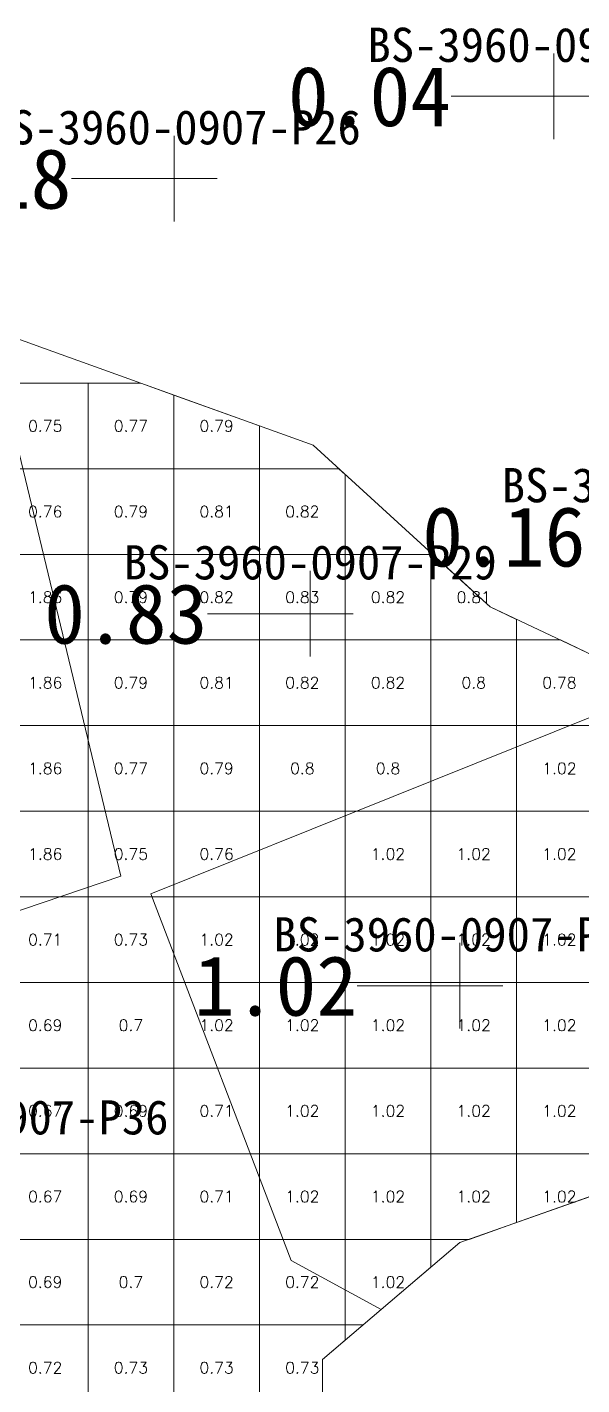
# Model space of a CAD drawing. Header units: inches. Extents: x 469987 to 470037.4, y 4349675.1 to 4349761.5.
# Drawn here: x 470015.1 to 470021.57, y 4349702 to 4349717.86 of the extents above; entities that cross this region are included whole.
import ezdxf
from ezdxf.enums import TextEntityAlignment as Align

# ---------------------------------------------------------------- set-up
doc = ezdxf.new("R2010")
doc.units = ezdxf.units.IN
doc.header["$MEASUREMENT"] = 0
for name, color, linetype, lineweight in [('0.500-1.000', 7, 'Continuous', 0), ('1.000-1.500', 7, 'Continuous', 0), ('1.500-3.000', 7, 'Continuous', 0), ('孔口文字', 7, 'Continuous', 0), ('点', 7, 'Continuous', 0), ('爆区方格网', 7, 'Continuous', 0), ('线条', 7, 'Continuous', 0), ('钻孔', 7, 'Continuous', 0)]:
    doc.layers.add(name, color=color, linetype=linetype, lineweight=lineweight)
doc.styles.add('3dmine_textStyle_1', font='txt.shx', dxfattribs={"height": 1, "bigfont": 'gbcbig.shx'})
doc.styles.add('3dmine_textStyle_3', font='simsunb.ttf', dxfattribs={"height": 1})

msp = doc.modelspace()

# ---------------------------------------------------------------- hatches: boundary and pattern name
at = {"layer": '钻孔', "linetype": 'Continuous', "lineweight": 0, "true_color": 0x808080, "extrusion": (0, 1, 0)}
for points in [[(-470022.246, 3949.741), (-470021.246, 3949.741), (-470021.246, 3960.741), (-470022.246, 3960.741)], [(-470017.815, 3949.861), (-470016.815, 3949.861), (-470016.815, 3960.861), (-470017.815, 3960.861)]]:
    msp.add_hatch(color=8, dxfattribs=at).paths.add_polyline_path(points, flags=0)
at = {"layer": '钻孔', "linetype": 'Continuous', "lineweight": 0, "true_color": 0x00ffff, "extrusion": (0, 1, 0)}
for points in [[(-470019.402, 3949.724), (-470018.402, 3949.724), (-470018.402, 3960.724), (-470019.402, 3960.724)], [(-470015.571, 3949.754), (-470014.571, 3949.754), (-470014.571, 3960.754), (-470015.571, 3960.754)]]:
    msp.add_hatch(color=4, dxfattribs=at).paths.add_polyline_path(points, flags=0)
at = {"layer": '钻孔', "linetype": 'Continuous', "lineweight": 0, "true_color": 0x0000ff, "extrusion": (0, 1, 0)}
msp.add_hatch(color=5, dxfattribs=at).paths.add_polyline_path([(-470021.149, 3949.801), (-470020.149, 3949.801), (-470020.149, 3960.801), (-470021.149, 3960.801)], flags=0)

# ---------------------------------------------------------------- linework, layer by layer
at = {"layer": '0.500-1.000', "color": 4, "linetype": 'Continuous', "lineweight": 0, "true_color": 0x00ffff}
for points in [[(470013.944, 4349714.598), (470015.301, 4349714.108), (470018.437, 4349712.976), (470020.502, 4349711.088), (470022.33, 4349710.226)], [(470013.278, 4349701.293), (470011.378, 4349706.311), (470016.19, 4349707.943), (470014.906, 4349713.287), (470009.668, 4349711.286), (470010.759, 4349706.553), (470007.445, 4349704.992), (470007.537, 4349700.267)], [(470022.198, 4349710.012), (470016.54, 4349707.737), (470018.18, 4349703.454), (470019.228, 4349702.881), (470018.543, 4349702.298), (470018.545, 4349700.452)]]:
    msp.add_lwpolyline(points, dxfattribs=at)
at = {"layer": '1.000-1.500', "color": 4, "linetype": 'Continuous', "lineweight": 0, "true_color": 0x00ffff}
msp.add_lwpolyline([(470022.677, 4349704.558), (470022.499, 4349704.495), (470020.149, 4349703.664), (470019.228, 4349702.881), (470018.18, 4349703.454), (470016.54, 4349707.737), (470022.198, 4349710.012), (470022.677, 4349704.558)], dxfattribs=at)
at = {"layer": '1.500-3.000', "color": 4, "linetype": 'Continuous', "lineweight": 0, "true_color": 0x00ffff}
msp.add_lwpolyline([(470016.19, 4349707.943), (470011.378, 4349706.311), (470010.759, 4349706.553), (470009.668, 4349711.286), (470014.906, 4349713.287), (470016.19, 4349707.943)], dxfattribs=at)
at = {"layer": '点', "color": 138, "linetype": 'Continuous', "lineweight": 0, "true_color": 0x004c4c}
for points, elevation in [([(470021.246, 4349716.553), (470021.246, 4349717.553)], 3960.741), ([(470021.746, 4349717.053), (470020.746, 4349717.053)], 3960.741), ([(470016.815, 4349715.59), (470016.815, 4349716.59)], 3960.861), ([(470017.315, 4349716.09), (470016.315, 4349716.09)], 3960.861), ([(470018.402, 4349710.509), (470018.402, 4349711.509)], 3960.724), ([(470018.902, 4349711.009), (470017.902, 4349711.009)], 3960.724), ([(470020.149, 4349706.164), (470020.149, 4349707.164)], 3960.801), ([(470020.649, 4349706.664), (470019.649, 4349706.664)], 3960.801)]:
    msp.add_lwpolyline(points, dxfattribs=dict(at, elevation=elevation))
at = {"layer": '爆区方格网', "color": 4, "linetype": 'Continuous', "lineweight": 0, "true_color": 0x00ffff}
for points, elevation in [([(470015.809, 4349712.702), (470014.809, 4349712.702), (470014.809, 4349713.702), (470015.809, 4349713.702), (470015.809, 4349712.702)], 3960.909), ([(470016.809, 4349713.563), (470016.809, 4349712.702), (470015.809, 4349712.702), (470015.809, 4349713.702), (470016.425, 4349713.702), (470016.809, 4349713.563)], 3960.909), ([(470017.809, 4349713.202), (470017.809, 4349712.702), (470016.809, 4349712.702), (470016.809, 4349713.563), (470017.809, 4349713.202)], 3960.909), ([(470015.809, 4349711.702), (470014.809, 4349711.702), (470014.809, 4349712.702), (470015.809, 4349712.702), (470015.809, 4349711.702)], 3960.909), ([(470016.809, 4349711.702), (470015.809, 4349711.702), (470015.809, 4349712.702), (470016.809, 4349712.702), (470016.809, 4349711.702)], 3960.909), ([(470017.809, 4349711.702), (470016.809, 4349711.702), (470016.809, 4349712.702), (470017.809, 4349712.702), (470017.809, 4349711.702)], 3960.909), ([(470018.809, 4349712.636), (470018.809, 4349711.702), (470017.809, 4349711.702), (470017.809, 4349712.702), (470018.736, 4349712.702), (470018.809, 4349712.636)], 3960.909), ([(470015.809, 4349710.702), (470014.809, 4349710.702), (470014.809, 4349711.702), (470015.809, 4349711.702), (470015.809, 4349710.702)], 3960.853), ([(470016.809, 4349710.702), (470015.809, 4349710.702), (470015.809, 4349711.702), (470016.809, 4349711.702), (470016.809, 4349710.702)], 3960.909), ([(470017.809, 4349710.702), (470016.809, 4349710.702), (470016.809, 4349711.702), (470017.809, 4349711.702), (470017.809, 4349710.702)], 3960.909), ([(470018.809, 4349710.702), (470017.809, 4349710.702), (470017.809, 4349711.702), (470018.809, 4349711.702), (470018.809, 4349710.702)], 3960.909), ([(470019.809, 4349710.702), (470018.809, 4349710.702), (470018.809, 4349711.702), (470019.809, 4349711.702), (470019.809, 4349710.702)], 3960.909), ([(470020.502, 4349711.088), (470020.809, 4349710.943), (470020.809, 4349710.702), (470019.809, 4349710.702), (470019.809, 4349711.702), (470019.83, 4349711.702), (470020.502, 4349711.088)], 3960.909), ([(470015.809, 4349709.702), (470014.809, 4349709.702), (470014.809, 4349710.702), (470015.809, 4349710.702), (470015.809, 4349709.702)], 3960.853), ([(470016.809, 4349709.702), (470015.809, 4349709.702), (470015.809, 4349710.702), (470016.809, 4349710.702), (470016.809, 4349709.702)], 3960.909), ([(470017.809, 4349709.702), (470016.809, 4349709.702), (470016.809, 4349710.702), (470017.809, 4349710.702), (470017.809, 4349709.702)], 3960.909), ([(470018.809, 4349709.702), (470017.809, 4349709.702), (470017.809, 4349710.702), (470018.809, 4349710.702), (470018.809, 4349709.702)], 3960.909), ([(470019.809, 4349709.702), (470018.809, 4349709.702), (470018.809, 4349710.702), (470019.809, 4349710.702), (470019.809, 4349709.702)], 3960.909), ([(470020.809, 4349709.702), (470019.809, 4349709.702), (470019.809, 4349710.702), (470020.809, 4349710.702), (470020.809, 4349709.702)], 3960.909), ([(470021.809, 4349710.472), (470021.809, 4349709.702), (470020.809, 4349709.702), (470020.809, 4349710.702), (470021.321, 4349710.702), (470021.809, 4349710.472)], 3960.909), ([(470015.809, 4349708.702), (470014.809, 4349708.702), (470014.809, 4349709.702), (470015.809, 4349709.702), (470015.809, 4349708.702)], 3960.853), ([(470016.809, 4349708.702), (470015.809, 4349708.702), (470015.809, 4349709.702), (470016.809, 4349709.702), (470016.809, 4349708.702)], 3960.909), ([(470017.809, 4349708.702), (470016.809, 4349708.702), (470016.809, 4349709.702), (470017.809, 4349709.702), (470017.809, 4349708.702)], 3960.909), ([(470018.809, 4349708.702), (470017.809, 4349708.702), (470017.809, 4349709.702), (470018.809, 4349709.702), (470018.809, 4349708.702)], 3960.909), ([(470019.809, 4349708.702), (470018.809, 4349708.702), (470018.809, 4349709.702), (470019.809, 4349709.702), (470019.809, 4349708.702)], 3960.909), ([(470021.809, 4349708.702), (470020.809, 4349708.702), (470020.809, 4349709.702), (470021.809, 4349709.702), (470021.809, 4349708.702)], 3960.801), ([(470015.809, 4349707.702), (470014.809, 4349707.702), (470014.809, 4349708.702), (470015.809, 4349708.702), (470015.809, 4349707.702)], 3960.853), ([(470016.809, 4349707.702), (470015.809, 4349707.702), (470015.809, 4349708.702), (470016.809, 4349708.702), (470016.809, 4349707.702)], 3960.909), ([(470017.809, 4349707.702), (470016.809, 4349707.702), (470016.809, 4349708.702), (470017.809, 4349708.702), (470017.809, 4349707.702)], 3960.909), ([(470019.809, 4349707.702), (470018.809, 4349707.702), (470018.809, 4349708.702), (470019.809, 4349708.702), (470019.809, 4349707.702)], 3960.801), ([(470020.809, 4349707.702), (470019.809, 4349707.702), (470019.809, 4349708.702), (470020.809, 4349708.702), (470020.809, 4349707.702)], 3960.801), ([(470021.809, 4349707.702), (470020.809, 4349707.702), (470020.809, 4349708.702), (470021.809, 4349708.702), (470021.809, 4349707.702)], 3960.801), ([(470015.809, 4349706.702), (470014.809, 4349706.702), (470014.809, 4349707.702), (470015.809, 4349707.702), (470015.809, 4349706.702)], 3960.909), ([(470016.809, 4349706.702), (470015.809, 4349706.702), (470015.809, 4349707.702), (470016.809, 4349707.702), (470016.809, 4349706.702)], 3960.909), ([(470017.809, 4349706.702), (470016.809, 4349706.702), (470016.809, 4349707.702), (470017.809, 4349707.702), (470017.809, 4349706.702)], 3960.801), ([(470018.809, 4349706.702), (470017.809, 4349706.702), (470017.809, 4349707.702), (470018.809, 4349707.702), (470018.809, 4349706.702)], 3960.801), ([(470019.809, 4349706.702), (470018.809, 4349706.702), (470018.809, 4349707.702), (470019.809, 4349707.702), (470019.809, 4349706.702)], 3960.801), ([(470020.809, 4349706.702), (470019.809, 4349706.702), (470019.809, 4349707.702), (470020.809, 4349707.702), (470020.809, 4349706.702)], 3960.801), ([(470021.809, 4349706.702), (470020.809, 4349706.702), (470020.809, 4349707.702), (470021.809, 4349707.702), (470021.809, 4349706.702)], 3960.801), ([(470015.809, 4349705.702), (470014.809, 4349705.702), (470014.809, 4349706.702), (470015.809, 4349706.702), (470015.809, 4349705.702)], 3960.909), ([(470016.809, 4349705.702), (470015.809, 4349705.702), (470015.809, 4349706.702), (470016.809, 4349706.702), (470016.809, 4349705.702)], 3960.909), ([(470017.809, 4349705.702), (470016.809, 4349705.702), (470016.809, 4349706.702), (470017.809, 4349706.702), (470017.809, 4349705.702)], 3960.801), ([(470018.809, 4349705.702), (470017.809, 4349705.702), (470017.809, 4349706.702), (470018.809, 4349706.702), (470018.809, 4349705.702)], 3960.801), ([(470019.809, 4349705.702), (470018.809, 4349705.702), (470018.809, 4349706.702), (470019.809, 4349706.702), (470019.809, 4349705.702)], 3960.801), ([(470020.809, 4349705.702), (470019.809, 4349705.702), (470019.809, 4349706.702), (470020.809, 4349706.702), (470020.809, 4349705.702)], 3960.801), ([(470021.809, 4349705.702), (470020.809, 4349705.702), (470020.809, 4349706.702), (470021.809, 4349706.702), (470021.809, 4349705.702)], 3960.801), ([(470015.809, 4349704.702), (470014.809, 4349704.702), (470014.809, 4349705.702), (470015.809, 4349705.702), (470015.809, 4349704.702)], 3960.909), ([(470016.809, 4349704.702), (470015.809, 4349704.702), (470015.809, 4349705.702), (470016.809, 4349705.702), (470016.809, 4349704.702)], 3960.909), ([(470017.809, 4349704.702), (470016.809, 4349704.702), (470016.809, 4349705.702), (470017.809, 4349705.702), (470017.809, 4349704.702)], 3960.909), ([(470018.809, 4349704.702), (470017.809, 4349704.702), (470017.809, 4349705.702), (470018.809, 4349705.702), (470018.809, 4349704.702)], 3960.801), ([(470019.809, 4349704.702), (470018.809, 4349704.702), (470018.809, 4349705.702), (470019.809, 4349705.702), (470019.809, 4349704.702)], 3960.801), ([(470020.809, 4349704.702), (470019.809, 4349704.702), (470019.809, 4349705.702), (470020.809, 4349705.702), (470020.809, 4349704.702)], 3960.801), ([(470021.809, 4349704.702), (470020.809, 4349704.702), (470020.809, 4349705.702), (470021.809, 4349705.702), (470021.809, 4349704.702)], 3960.801), ([(470015.809, 4349703.702), (470014.809, 4349703.702), (470014.809, 4349704.702), (470015.809, 4349704.702), (470015.809, 4349703.702)], 3960.909), ([(470016.809, 4349703.702), (470015.809, 4349703.702), (470015.809, 4349704.702), (470016.809, 4349704.702), (470016.809, 4349703.702)], 3960.909), ([(470017.809, 4349703.702), (470016.809, 4349703.702), (470016.809, 4349704.702), (470017.809, 4349704.702), (470017.809, 4349703.702)], 3960.909), ([(470018.809, 4349703.702), (470017.809, 4349703.702), (470017.809, 4349704.702), (470018.809, 4349704.702), (470018.809, 4349703.702)], 3960.801), ([(470019.809, 4349703.702), (470018.809, 4349703.702), (470018.809, 4349704.702), (470019.809, 4349704.702), (470019.809, 4349703.702)], 3960.801), ([(470020.809, 4349703.897), (470020.257, 4349703.702), (470019.809, 4349703.702), (470019.809, 4349704.702), (470020.809, 4349704.702), (470020.809, 4349703.897)], 3960.801), ([(470021.809, 4349704.251), (470020.809, 4349703.897), (470020.809, 4349704.702), (470021.809, 4349704.702), (470021.809, 4349704.251)], 3960.801), ([(470015.809, 4349702.702), (470014.809, 4349702.702), (470014.809, 4349703.702), (470015.809, 4349703.702), (470015.809, 4349702.702)], 3960.909), ([(470016.809, 4349702.702), (470015.809, 4349702.702), (470015.809, 4349703.702), (470016.809, 4349703.702), (470016.809, 4349702.702)], 3960.909), ([(470017.809, 4349702.702), (470016.809, 4349702.702), (470016.809, 4349703.702), (470017.809, 4349703.702), (470017.809, 4349702.702)], 3960.909), ([(470018.809, 4349702.702), (470017.809, 4349702.702), (470017.809, 4349703.702), (470018.809, 4349703.702), (470018.809, 4349702.702)], 3960.909), ([(470019.809, 4349703.375), (470019.228, 4349702.881), (470019.018, 4349702.702), (470018.809, 4349702.702), (470018.809, 4349703.702), (470019.809, 4349703.702), (470019.809, 4349703.375)], 3960.801), ([(470015.809, 4349701.702), (470014.809, 4349701.702), (470014.809, 4349702.702), (470015.809, 4349702.702), (470015.809, 4349701.702)], 3960.909), ([(470016.809, 4349701.702), (470015.809, 4349701.702), (470015.809, 4349702.702), (470016.809, 4349702.702), (470016.809, 4349701.702)], 3960.909), ([(470017.809, 4349701.702), (470016.809, 4349701.702), (470016.809, 4349702.702), (470017.809, 4349702.702), (470017.809, 4349701.702)], 3960.909), ([(470018.809, 4349702.525), (470018.543, 4349702.298), (470018.543, 4349701.702), (470017.809, 4349701.702), (470017.809, 4349702.702), (470018.809, 4349702.702), (470018.809, 4349702.525)], 3960.909)]:
    msp.add_lwpolyline(points, dxfattribs=dict(at, elevation=elevation))
at = {"layer": '线条', "color": 138, "linetype": 'Continuous', "lineweight": 0, "true_color": 0x004c4c}
for points, elevation in [([(470021.246, 4349717.053), (470021.246, 4349717.053), (470021.246, 4349717.053)], 3960.741), ([(470016.815, 4349716.09), (470016.815, 4349716.09), (470016.815, 4349716.09)], 3960.861), ([(470018.402, 4349711.009), (470018.402, 4349711.009), (470018.402, 4349711.009)], 3960.724), ([(470020.149, 4349706.664), (470020.149, 4349706.664), (470020.149, 4349706.664)], 3960.801)]:
    msp.add_lwpolyline(points, dxfattribs=dict(at, elevation=elevation))
at = {"layer": '钻孔', "color": 8, "linetype": 'Continuous', "lineweight": 0, "true_color": 0x808080}
for points, elevation in [([(470021.246, 4349717.053), (470020.046, 4349717.053)], 3960.741), ([(470021.246, 4349717.053), (470020.046, 4349717.053)], 3949.741), ([(470016.815, 4349716.09), (470015.615, 4349716.09)], 3960.861), ([(470016.815, 4349716.09), (470015.615, 4349716.09)], 3949.861)]:
    msp.add_lwpolyline(points, dxfattribs=dict(at, elevation=elevation))
at = {"layer": '钻孔', "color": 4, "linetype": 'Continuous', "lineweight": 0, "true_color": 0x00ffff}
for elevation in [3960.724, 3949.724]:
    msp.add_lwpolyline([(470018.402, 4349711.009), (470017.202, 4349711.009)], dxfattribs=dict(at, elevation=elevation))
at = {"layer": '钻孔', "color": 5, "linetype": 'Continuous', "lineweight": 0, "true_color": 0x0000ff}
for elevation in [3960.801, 3949.801]:
    msp.add_lwpolyline([(470020.149, 4349706.664), (470018.949, 4349706.664)], dxfattribs=dict(at, elevation=elevation))

# ---------------------------------------------------------------- texts
at = {"color": 4, "linetype": 'Continuous', "lineweight": 0, "true_color": 0x00ffff, "style": '3dmine_textStyle_1'}
for s, p in [('0.75', (470015.309, 4349713.202, 3960.909)), ('0.77', (470016.309, 4349713.202, 3960.909)), ('0.79', (470017.309, 4349713.202, 3960.909)), ('0.76', (470015.309, 4349712.202, 3960.909)), ('0.79', (470016.309, 4349712.202, 3960.909)), ('0.81', (470017.309, 4349712.202, 3960.909)), ('0.82', (470018.309, 4349712.202, 3960.909)), ('1.86', (470015.309, 4349711.202, 3960.853)), ('0.79', (470016.309, 4349711.202, 3960.909)), ('0.82', (470017.309, 4349711.202, 3960.909)), ('0.83', (470018.309, 4349711.202, 3960.909)), ('0.82', (470019.309, 4349711.202, 3960.909)), ('0.81', (470020.309, 4349711.202, 3960.909)), ('1.86', (470015.309, 4349710.202, 3960.853)), ('0.79', (470016.309, 4349710.202, 3960.909)), ('0.81', (470017.309, 4349710.202, 3960.909)), ('0.82', (470018.309, 4349710.202, 3960.909)), ('0.82', (470019.309, 4349710.202, 3960.909)), ('0.8', (470020.309, 4349710.202, 3960.909)), ('0.78', (470021.309, 4349710.202, 3960.909)), ('1.86', (470015.309, 4349709.202, 3960.853)), ('0.77', (470016.309, 4349709.202, 3960.909)), ('0.79', (470017.309, 4349709.202, 3960.909)), ('0.8', (470018.309, 4349709.202, 3960.909)), ('0.8', (470019.309, 4349709.202, 3960.909)), ('1.02', (470021.309, 4349709.202, 3960.801)), ('1.86', (470015.309, 4349708.202, 3960.853)), ('0.75', (470016.309, 4349708.202, 3960.909)), ('0.76', (470017.309, 4349708.202, 3960.909)), ('1.02', (470019.309, 4349708.202, 3960.801)), ('1.02', (470020.309, 4349708.202, 3960.801)), ('1.02', (470021.309, 4349708.202, 3960.801)), ('0.71', (470015.309, 4349707.202, 3960.909)), ('0.73', (470016.309, 4349707.202, 3960.909)), ('1.02', (470017.309, 4349707.202, 3960.801)), ('1.02', (470018.309, 4349707.202, 3960.801)), ('1.02', (470019.309, 4349707.202, 3960.801)), ('1.02', (470020.309, 4349707.202, 3960.801)), ('1.02', (470021.309, 4349707.202, 3960.801)), ('0.69', (470015.309, 4349706.202, 3960.909)), ('0.7', (470016.309, 4349706.202, 3960.909)), ('1.02', (470017.309, 4349706.202, 3960.801)), ('1.02', (470018.309, 4349706.202, 3960.801)), ('1.02', (470019.309, 4349706.202, 3960.801)), ('1.02', (470020.309, 4349706.202, 3960.801)), ('1.02', (470021.309, 4349706.202, 3960.801)), ('0.67', (470015.309, 4349705.202, 3960.909)), ('0.69', (470016.309, 4349705.202, 3960.909)), ('0.71', (470017.309, 4349705.202, 3960.909)), ('1.02', (470018.309, 4349705.202, 3960.801)), ('1.02', (470019.309, 4349705.202, 3960.801)), ('1.02', (470020.309, 4349705.202, 3960.801)), ('1.02', (470021.309, 4349705.202, 3960.801)), ('0.67', (470015.309, 4349704.202, 3960.909)), ('0.69', (470016.309, 4349704.202, 3960.909)), ('0.71', (470017.309, 4349704.202, 3960.909)), ('1.02', (470018.309, 4349704.202, 3960.801)), ('1.02', (470019.309, 4349704.202, 3960.801)), ('1.02', (470020.309, 4349704.202, 3960.801)), ('1.02', (470021.309, 4349704.202, 3960.801)), ('0.69', (470015.309, 4349703.202, 3960.909)), ('0.7', (470016.309, 4349703.202, 3960.909)), ('0.72', (470017.309, 4349703.202, 3960.909)), ('0.72', (470018.309, 4349703.202, 3960.909)), ('1.02', (470019.309, 4349703.202, 3960.801)), ('0.72', (470015.309, 4349702.202, 3960.909)), ('0.73', (470016.309, 4349702.202, 3960.909)), ('0.73', (470017.309, 4349702.202, 3960.909)), ('0.73', (470018.309, 4349702.202, 3960.909))]:
    msp.add_text(s, height=0.1333, dxfattribs=at).set_placement(p, align=Align.MIDDLE_CENTER)
at = {"layer": '孔口文字', "color": 138, "linetype": 'Continuous', "lineweight": 0, "true_color": 0x004c4c, "style": '3dmine_textStyle_3'}
for s, p in [('BS-3960-0907-P23', (470021.246, 4349717.453, 3960.741)), ('BS-3960-0907-P26', (470016.815, 4349716.49, 3960.861)), ('BS-3960-0907-P27', (470022.813, 4349712.31, 3960.746)), ('BS-3960-0907-P29', (470018.402, 4349711.409, 3960.724)), ('BS-3960-0907-P32', (470020.149, 4349707.064, 3960.801)), ('BS-3960-0907-P36', (470014.571, 4349704.927, 3960.754))]:
    msp.add_text(s, height=0.4, dxfattribs=at).set_placement(p, align=Align.CENTER)
at = {"layer": '钻孔', "color": 8, "linetype": 'Continuous', "lineweight": 0, "true_color": 0x808080, "style": '3dmine_textStyle_3'}
for s, p in [('0.04', (470020.046, 4349717.053, 3960.741)), ('0.18', (470015.615, 4349716.09, 3960.861)), ('0.16', (470021.613, 4349711.91, 3960.746))]:
    msp.add_text(s, height=0.7, dxfattribs=at).set_placement(p, align=Align.MIDDLE_RIGHT)
at = {"layer": '钻孔', "color": 4, "linetype": 'Continuous', "lineweight": 0, "true_color": 0x00ffff, "style": '3dmine_textStyle_3'}
msp.add_text('0.83', height=0.7, dxfattribs=at).set_placement((470017.202, 4349711.009, 3960.724), align=Align.MIDDLE_RIGHT)
at = {"layer": '钻孔', "color": 5, "linetype": 'Continuous', "lineweight": 0, "true_color": 0x0000ff, "style": '3dmine_textStyle_3'}
msp.add_text('1.02', height=0.7, dxfattribs=at).set_placement((470018.949, 4349706.664, 3960.801), align=Align.MIDDLE_RIGHT)

doc.saveas('drawing.dxf')
